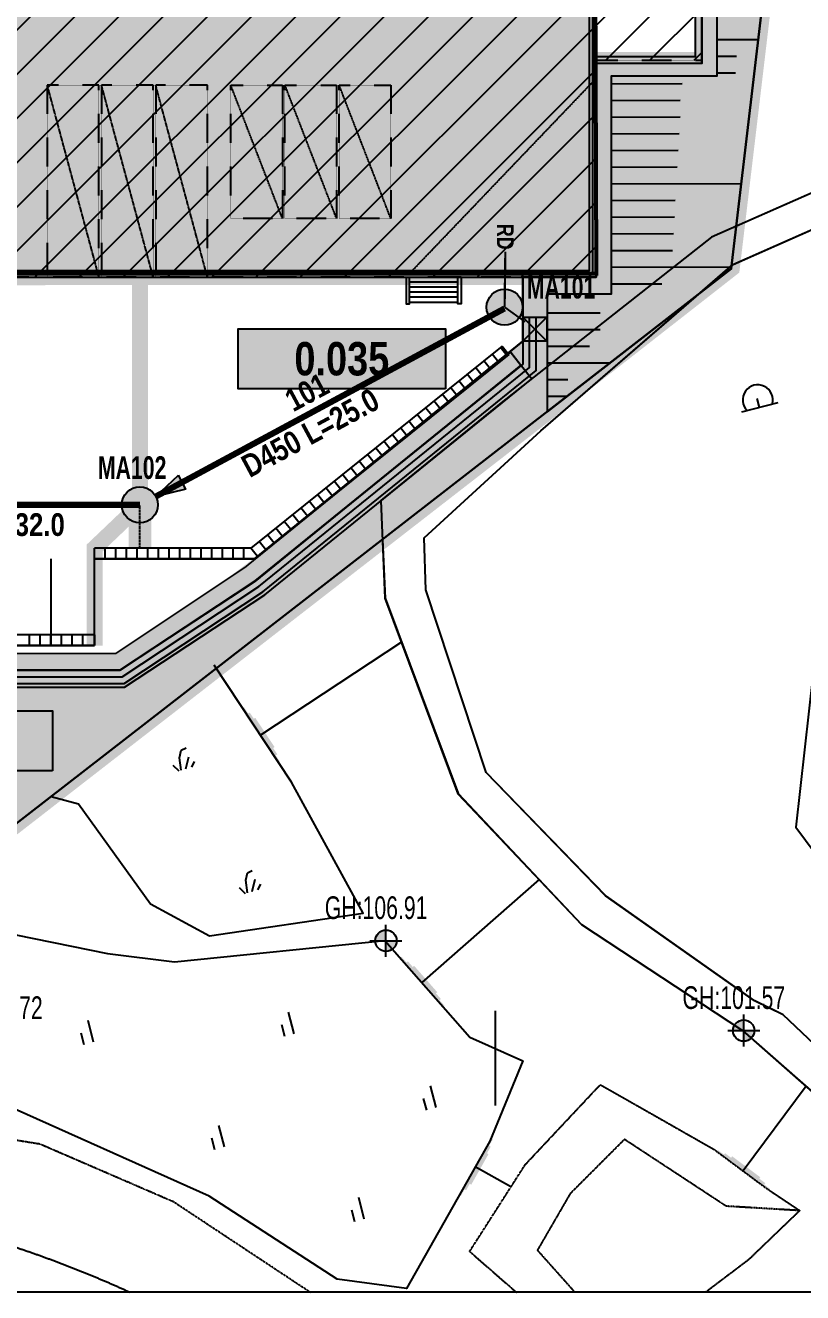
# Model space of a CAD drawing. Header units: inches. Extents: x 7998 to 323252, y 7981 to 229604.
# Drawn here: x 171042 to 217651, y 7981 to 83971 of the extents above; entities that cross this region are included whole.
import ezdxf
from ezdxf.enums import TextEntityAlignment as Align
from ezdxf.lldxf.tags import DXFTag
from ezdxf.xclip import XClip

# ---------------------------------------------------------------- set-up
doc = ezdxf.new("R2010")
doc.units = ezdxf.units.IN
doc.header["$MEASUREMENT"] = 0
doc.header["$XCLIPFRAME"] = 0
for name, pattern in [('ACAD_ISO07W100', [3, 0, -3]), ('CENTER', [2, 1.25, -0.25, 0.25, -0.25]), ('DASHED', [0.75, 0.5, -0.25]), ('HIDDENX2', [0.75, 0.5, -0.25]), ('PHANTOM', [25, 20, -1, 1, -1, 1, -1]), ('XREF_BASE$0$HID', [2, 1.1, -0.9]), ('XREF_BASE$0$HIDDEN', [0.375, 0.25, -0.125]), ('XREF_BASE$0$PHANTOM2', [31.75, 15.875, -3.175, 3.175, -3.175, 3.175, -3.175])]:
    doc.linetypes.add(name, pattern=pattern)
for name, color, linetype in [('-00 기호-관보호공D200-우수', 7, 'Continuous'), ('-00 기호-우수-U형플륨관D200', 4, 'Continuous'), ('-00 기호-우수-설비관(RD)', 3, 'HIDDENX2'), ('CD_BASIN AREA', 30, 'Continuous'), ('CD_BASIN AREA_TEXT', 240, 'Continuous'), ('CD_BOX', 130, 'Continuous'), ('CD_MH_D900', 100, 'Continuous'), ('CD_MH_TEXT', 100, 'Continuous'), ('CD_PIPE_TEXT', 93, 'Continuous'), ('CD_PIPE_흄관', 100, 'Continuous'), ('CD_S GULLY 500', 90, 'Continuous'), ('CD_SUBDRAIN PIPE D200', 55, 'CENTER'), ('CD_SUBDRAIN PIPE D250', 50, 'DASHED'), ('CD_TRENCH AxA(스틸)', 90, 'Continuous'), ('CE_GH', 240, 'Continuous'), ('CE_PROPERTY LINE', 2, 'PHANTOM'), ('CE_UNDER_LINE', 7, 'Continuous'), ('CN_PIPE (생활하수)', 230, 'Continuous'), ('XREF_BASE$0$0-녹지', 71, 'Continuous'), ('XREF_BASE$0$1-HY', 8, 'Continuous'), ('XREF_BASE$0$1-SIM', 8, 'Continuous'), ('XREF_BASE$0$1-묘지', 4, 'Continuous'), ('XREF_BASE$0$1-비포장', 1, 'Continuous'), ('XREF_BASE$0$2F', 5, 'XREF_BASE$0$HID'), ('XREF_BASE$0$CE-SLOP-FILL', 1, 'Continuous'), ('XREF_BASE$0$COL', 2, 'Continuous'), ('XREF_BASE$0$NR', 7, 'Continuous'), ('XREF_BASE$0$rndur', 1, 'Continuous'), ('XREF_BASE$0$TEXT', 6, 'Continuous'), ('XREF_BASE$0$WID', 4, 'Continuous'), ('XREF_BASE$0$절토옹벽', 2, 'Continuous'), ('XREF_BASE$0$지상1층', 253, 'Continuous'), ('XREF_BASE$0$지상1층 평면도$0$A-PK', 6, 'Continuous'), ('XREF_BASE$0$지하2층외벽선', 6, 'Continuous')]:
    doc.layers.add(name, color=color, linetype=linetype)
doc.layers.add('CE_GH_TEXT', color=2, linetype='Continuous', lineweight=20)
doc.layers.add('XREF_BASE$0$XR-평면도$0$A-SSXM-STAIR', color=7, linetype='Continuous', lineweight=25)
doc.styles.get("Standard").update_dxf_attribs({"font": 'txt', "bigfont": 'whgtxt.shx'})
doc.styles.add('나눔고딕B', font='나눔고딕BOLD.TTF')
doc.styles.add('나눔고딕N', font='나눔고딕.TTF')
doc.styles.add('휴먼엑스포', font='HMFMMUEX.TTC')
tags = doc.linetypes.add('HIDDEN2', pattern=[4.7625, 3.175, -1.5875]).pattern_tags.tags
tags[6:7] = [DXFTag(74, 4), DXFTag(75, 0), DXFTag(340, '0'), DXFTag(46, 1.0), DXFTag(50, 0.0), DXFTag(44, 0.0), DXFTag(45, 0.0)]
tags[4:5] = [DXFTag(74, 4), DXFTag(75, 0), DXFTag(340, '0'), DXFTag(46, 1.0), DXFTag(50, 0.0), DXFTag(44, 0.0), DXFTag(45, 0.0)]
doc.linetypes.add('U', pattern='A,0.5,-0.0645,["U",휴먼엑스포,S=0.4,R=0,X=0,Y=-0.2],-0.4355,0.25', length=1.25)
doc.dimstyles.new('ISO-25', dxfattribs={"dimtxt": 2.5, "dimasz": 2.5, "dimexe": 1.25, "dimexo": 0.625, "dimtad": 1, "dimtxsty": 'Standard', "dimcen": 2.5, "dimadec": 0, "dimazin": 0, "dimtfac": 1, "dimtmove": 0, "dimatfit": 3, "dimfxl": 1, "dimarcsym": 0})

# ---------------------------------------------------------------- blocks, each defined once
blk = doc.blocks.new('XREF_BASE$0$A$C1BFD5BFA')
at = {"color": 8}
for points in [[(106530, 22900), (100200, 22900)], [(106530, 12809), (106530, 22900)], [(100200, 22500), (106130, 22500), (106130, 13209), (100200, 13209)], [(106530, 12809), (100200, 12809)]]:
    blk.add_lwpolyline(points, dxfattribs=at)
at = {"layer": 'XREF_BASE$0$COL', "color": 8}
for points in [[(0, 58200), (0, 0), (100200, 0), (100200, 12809)], [(100200, 22900), (100200, 58200), (0, 58200)], [(95500, 57800), (4700, 57800)], [(400, 48400), (400, 400), (99800, 400), (99800, 13209), (99800, 13209)], [(99800, 13209), (99800, 13209), (99800, 48400)], [(100200, 22900), (100200, 12809)]]:
    blk.add_lwpolyline(points, dxfattribs=at)
for points in [[(4700, 48400), (0, 48400), (0, 58200), (4700, 58200)], [(4300, 48800), (400, 48800), (400, 57800), (4300, 57800)], [(95500, 48400), (100200, 48400), (100200, 58200), (95500, 58200)], [(95900, 48800), (99800, 48800), (99800, 57800), (95900, 57800)]]:
    blk.add_lwpolyline(points, close=True, dxfattribs=at)
blk = doc.blocks.new('XREF_BASE$0$XREF_BASE$0$A$C5E376D50')
at = {"color": 8}
blk.add_lwpolyline([(326035, 161222, 0.102992), (299192, 168139), (300158, 168093, -0.148011), (272310, 177969), (248009, 195863), (239404, 202199), (237464, 203627), (223953, 213576, -0.241383), (211743, 238073), (212176, 276367), (195483, 272011, -0.369038), (200555, 266091, -0.003164), (200552, 265424), (199994, 216062, -0.041869), (198408, 199419), (197156, 192487, 0.046265), (195820, 177033), (196105, 131477, -0.048728)], format="xyb", dxfattribs=at)
at = {"layer": 'Defpoints', "color": 8, "linetype": 'Continuous', "flags": 128}
blk.add_lwpolyline([(217317, 249324), (217355, 237061), (220996, 225079), (225616, 218733), (242228, 208431), (244802, 205728), (250479, 199767), (263058, 191978), (272536, 187743), (281116, 182682), (285217, 173581), (288339, 173185), (291769, 172782), (288690, 184280), (289783, 188809), (298181, 193066), (301655, 202597), (303928, 198901), (303691, 192063), (311456, 189743), (311748, 186006), (311975, 185911), (360346, 223424), (363071, 246497)], dxfattribs=at)
blk = doc.blocks.new('XREF_BASE$0$A$C33E82F04')
at = {"layer": 'XREF_BASE$0$1-묘지', "color": 8, "linetype": 'Continuous'}
for p, q in [((1.5, 0), (0, 0)), ((0.75, 0), (0.75, 0.38))]:
    blk.add_line(p, q, dxfattribs=at)
blk.add_arc((0.756, 0.318), 0.6, 328.0265, 211.9735, dxfattribs=at)
blk = doc.blocks.new('XREF_BASE$0$A$C39EA40FB')
at = {"layer": 'XREF_BASE$0$1-SIM', "color": 8}
for p, q in [((0.332, 0.503), (0.48, 0.777)), ((0.48, 0.777), (0.686, 0.812)), ((0, 0.286), (0.172, 0)), ((0.274, 0), (0.332, 0.503)), ((0.469, 0), (0.709, 0.446)), ((0.709, 0.011), (0.88, 0.206))]:
    blk.add_line(p, q, dxfattribs=at)
blk = doc.blocks.new('XREF_BASE$0$A$C0C523BD5')
at = {"layer": 'XREF_BASE$0$1-SIM', "color": 8}
for p, q in [((0.394, 0.892), (0.394, 0)), ((0, 0.48), (0, 0))]:
    blk.add_line(p, q, dxfattribs=at)
blk = doc.blocks.new('XREF_BASE$0$A$C6A6F38D5')
h = blk.add_hatch(color=253)
h.dxf.hatch_style = 1
h.paths.add_polyline_path([(121776, 31926), (137751, 44866), (137137, 45656), (121247, 32781), (113441, 27577), (98668, 27569), (98666, 31757), (97666, 31757), (97669, 26568), (113669, 26577)])
at = {"layer": 'Defpoints', "ltscale": 150, "flags": 128}
blk.add_lwpolyline([(7342, 76542), (7381, 64279), (11021, 52297), (15641, 45951), (32254, 35648), (34827, 32946), (40505, 26984), (53084, 19196), (62561, 14961), (71141, 9900), (75242, 799), (78364, 403), (81794, 0), (78715, 11497), (79808, 16027), (88206, 20283), (91680, 29814), (93953, 26118), (93716, 19281), (101481, 16961), (101773, 13223), (102001, 13129), (150371, 50641), (153097, 73715)], dxfattribs=at)
at = {"layer": 'XREF_BASE$0$CE-SLOP-FILL', "color": 251, "linetype": 'ByBlock'}
for p, q in [((149516, 64406), (151951, 64406)), ((149516, 63406), (150674, 63406)), ((149516, 62406), (150615, 62406)), ((143186, 61747), (147408, 61757)), ((143184, 60747), (147290, 60756)), ((143186, 59747), (147292, 59756)), ((143186, 58747), (147234, 58756)), ((143186, 57747), (147177, 57756)), ((143186, 56747), (147119, 56756)), ((143186, 55747), (150932, 55765)), ((143186, 54747), (147003, 54756)), ((143186, 53747), (146945, 53755)), ((143186, 52747), (146887, 52755)), ((143186, 51747), (146830, 51755)), ((143186, 50747), (150342, 50763)), ((143186, 49747), (146191, 49754)), ((139333, 48002), (142502, 48002)), ((139333, 47002), (142502, 47002)), ((139333, 46002), (141857, 46002)), ((139333, 45002), (143091, 45002)), ((139333, 44002), (140568, 44002)), ((139333, 43002), (140513, 43002))]:
    blk.add_line(p, q, dxfattribs=at)
at = {"layer": 'XREF_BASE$0$CE-SLOP-FILL', "color": 251, "linetype": 'ByBlock', "flags": 128}
for points in [[(139333, 42081), (139333, 49150), (143186, 49150), (143186, 62215), (149516, 62215), (149516, 74025), (143011, 74025), (143011, 102558), (143011, 108156), (143011, 137556), (123571, 137556), (113692, 145615)], [(139333, 42081), (150371, 50641), (153097, 73715), (149225, 86006), (145969, 125432)]]:
    blk.add_lwpolyline(points, dxfattribs=at)
at = {"layer": 'XREF_BASE$0$CE-SLOP-FILL', "color": 251}
for points in [[(137776, 44835), (138394, 44050)], [(96684, 31748), (96684, 25559), (113984, 25559), (122385, 31096), (138405, 44057)]]:
    blk.add_lwpolyline(points, dxfattribs=at)
at = {"layer": 'XREF_BASE$0$절토옹벽', "color": 8, "linetype": 'ByBlock', "ltscale": 5, "flags": 128}
blk.add_lwpolyline([(137751, 44866, 100, 100, 0), (121776, 31926, 100, 100, 0), (113669, 26577, 100, 100, 0), (97669, 26568, 100, 100, 0), (97666, 31757, 100, 100, 0), (98666, 31757, 0, 0, 0), (98666, 31757, 100, 100, 0), (98668, 27569, 100, 100, 0), (113441, 27577, 100, 100, 0), (121247, 32781, 100, 100, 0), (137137, 45656, 100, 100, 0)], format="xyseb", close=True, dxfattribs=at)
blk = doc.blocks.new('XREF_BASE$0$A$C55BF2D68')
at = {"layer": 'Defpoints', "color": 8, "elevation": 103000, "flags": 128}
blk.add_lwpolyline([(1886, 76542), (1925, 64279), (5565, 52297), (10185, 45951), (26798, 35648), (29371, 32946), (35049, 26984), (47628, 19196), (57105, 14961), (65685, 9900), (69786, 799), (72908, 403), (76338, 0), (73259, 11497), (74352, 16027), (82750, 20283), (86224, 29814), (88497, 26118), (88260, 19281), (96025, 16961), (96317, 13223), (96545, 13128), (144915, 50641), (147641, 73715)], dxfattribs=at)
at = {"layer": 'XREF_BASE$0$지상1층 평면도$0$A-PK', "color": 8, "linetype": 'XREF_BASE$0$HID'}
for p, q in [((107007, 61659), (103907, 61659)), ((103907, 61659), (103907, 50159)), ((107007, 50159), (103907, 61659)), ((107007, 50159), (107007, 61659)), ((110257, 61659), (107157, 61659)), ((107157, 61659), (107157, 50159)), ((110257, 50159), (107157, 61659)), ((110257, 50159), (110257, 61659)), ((113507, 61659), (110407, 61659)), ((110407, 61659), (110407, 50159)), ((113507, 50159), (110407, 61659)), ((113507, 50159), (113507, 61659)), ((114907, 53659), (114907, 61659)), ((114907, 61659), (118007, 61659)), ((118007, 53659), (114907, 61659)), ((118007, 61659), (118007, 53659)), ((118157, 53659), (118157, 61659)), ((118157, 61659), (121257, 61659)), ((121257, 53659), (118157, 61659)), ((121257, 61659), (121257, 53659)), ((121407, 53659), (121407, 61659)), ((121407, 61659), (124507, 61659)), ((124507, 53659), (121407, 61659)), ((124507, 61659), (124507, 53659)), ((118007, 53659), (114907, 53659)), ((121257, 53659), (118157, 53659)), ((124507, 53659), (121407, 53659)), ((103907, 50159), (107007, 50159)), ((107157, 50159), (110257, 50159)), ((110407, 50159), (113507, 50159))]:
    blk.add_line(p, q, dxfattribs=at)
blk = doc.blocks.new('XREF_BASE', base_point=(0, 0))
at = {"layer": 'XREF_BASE$0$0-녹지'}
h = blk.add_hatch(color=254, dxfattribs=at)
h.dxf.hatch_style = 1
edge = h.paths.add_edge_path()
edge.add_arc((133461, 52569), 17500, 296.88928, 329.81131)
edge.add_arc((160256, 36981), 13500, 90.08699, 149.81131, ccw=False)
edge.add_line((160236, 50481), (160682, 50481))
edge.add_line((160682, 50481), (160682, 45292))
edge.add_line((160682, 45292), (176682, 45301))
edge.add_line((176682, 45301), (184808, 50635))
edge.add_line((184808, 50635), (200764, 63591))
edge.add_line((200764, 63591), (200122, 64430))
edge.add_line((200122, 64430), (200872, 65038))
edge.add_line((200872, 65038), (200872, 68885))
edge.add_line((200872, 68885), (205269, 68885))
edge.add_line((205269, 68885), (205269, 81694))
edge.add_line((205269, 81694), (211599, 81694))
edge.add_line((211599, 81694), (211599, 91785))
edge.add_line((211599, 91785), (205269, 91785))
edge.add_line((205269, 91785), (205272, 127088))
edge.add_line((205272, 127088), (205069, 127088))
edge.add_line((205069, 127088), (205033, 155289))
edge.add_line((205033, 155289), (186237, 155289))
edge.add_line((186237, 155289), (179429, 160842))
edge.add_line((179429, 160842), (178797, 160068))
edge.add_line((178797, 160068), (185881, 154289))
edge.add_line((185881, 154289), (103072, 154288))
edge.add_line((103072, 154288), (103072, 154488))
edge.add_line((103072, 154488), (103072, 155188))
edge.add_arc((104572, 155188), 1500, 90, 180, ccw=False)
edge.add_line((104572, 156688), (118672, 156688))
edge.add_line((118672, 156688), (118672, 162688))
edge.add_line((118672, 162688), (118272, 162688))
edge.add_arc((118272, 164188), 1500, 180, 270, ccw=False)
edge.add_line((116772, 164188), (116772, 167888))
edge.add_line((116772, 167888), (87972, 167888))
edge.add_line((87972, 167888), (87972, 164188))
edge.add_arc((86472, 164188), 1500, 270, 360, ccw=False)
edge.add_line((86472, 162688), (83852, 162688))
edge.add_line((83852, 162688), (82894, 166371))
edge.add_line((82894, 166371), (66824, 162170))
edge.add_line((66824, 162170), (71408, 144597))
edge.add_arc((70442, 144340), 1000, 276.62975, 14.84967, ccw=False)
edge.add_arc((70010, 147750), 4437, 254.00037, 277.08858, ccw=False)
edge.add_line((68787, 143485), (70065, 143819))
edge.add_line((70065, 143819), (64960, 163338))
edge.add_line((64960, 163338), (71226, 164827))
edge.add_line((71226, 164827), (78886, 166667))
edge.add_line((78886, 166667), (85859, 168323))
edge.add_line((85859, 168323), (95266, 175399))
edge.add_line((95266, 175399), (115343, 171153))
edge.add_line((115343, 171153), (125281, 162604))
edge.add_line((125281, 162604), (125933, 163362))
edge.add_line((125933, 163362), (126135, 163596))
edge.add_line((126135, 163596), (126784, 163033))
edge.add_line((126784, 163033), (128945, 158845))
edge.add_line((128945, 158845), (140180, 162645))
edge.add_line((140180, 162645), (160640, 164873))
edge.add_line((160640, 164873), (176136, 164659))
edge.add_line((176136, 164659), (184686, 160131))
edge.add_line((184686, 160131), (192645, 159376))
edge.add_line((192645, 159376), (198937, 157814))
edge.add_line((198937, 157814), (200648, 156658))
edge.add_line((200648, 156658), (207583, 161059))
edge.add_line((207583, 161059), (212234, 104735))
edge.add_line((212234, 104735), (216106, 92444))
edge.add_line((216106, 92444), (213381, 69370))
edge.add_line((213381, 69370), (164803, 31697))
edge.add_line((164803, 31697), (164491, 35690))
edge.add_line((164491, 35690), (156725, 38010))
edge.add_line((156725, 38010), (156962, 44847))
edge.add_line((156962, 44847), (154690, 48543))
edge.add_line((154690, 48543), (151216, 39012))
edge.add_line((151216, 39012), (142817, 34754))
edge.add_line((142817, 34754), (141724, 30226))
edge.add_line((141724, 30226), (144803, 18729))
edge.add_line((144803, 18729), (138251, 19528))
edge.add_line((138251, 19528), (134150, 28629))
edge.add_line((134150, 28629), (125571, 33690))
edge.add_line((125571, 33690), (116093, 37925))
edge.add_line((116093, 37925), (103514, 45713))
edge.add_line((103514, 45713), (97837, 51675))
edge.add_line((97837, 51675), (95263, 54378))
edge.add_line((95263, 54378), (78650, 64680))
edge.add_line((78650, 64680), (74030, 71026))
edge.add_line((74030, 71026), (70390, 83008))
edge.add_line((70390, 83008), (70352, 95271))
edge.add_line((70352, 95271), (74248, 107384))
edge.add_line((74248, 107384), (76107, 115445))
edge.add_line((76107, 115445), (75634, 123435))
edge.add_line((75634, 123435), (72479, 128599))
edge.add_line((72479, 128599), (72371, 129016))
edge.add_arc((69656, 120961), 8500, 360, 71.37307, ccw=False)
edge.add_line((78156, 120961), (78156, 82685))
edge.add_arc((107656, 82685), 29500, 180, 238.20401)
edge.add_line((92113, 57612), (124240, 37695))
edge.add_arc((133461, 52569), 17500, 238.20401, 296.88928)
at = {"layer": 'XREF_BASE$0$2F', "linetype": 'ByBlock'}
h = blk.add_hatch(dxfattribs=at)
h.set_pattern_fill('ANSI31', color=8, scale=15000)
h.set_pattern_definition([(45, (-2584541.3, 1388298.8), (-1325.8252, 1325.8252), [])])
h.paths.add_polyline_path([(105077, 127089), (105077, 68889), (205277, 68889), (205277, 81889), (211599, 81889), (211599, 91789), (205277, 91789), (205277, 127089)])
at = {"layer": 'XREF_BASE$0$지상1층'}
h = blk.add_hatch(color=253, dxfattribs=at)
h.dxf.hatch_style = 1
h.paths.add_polyline_path([(89669, 80385), (89669, 106985), (97072, 106985), (97072, 106985), (97072, 114785), (94869, 114785), (94869, 123885), (105269, 123885), (105269, 127085), (109769, 127085), (205269, 127085), (205269, 69085), (105269, 69085), (105269, 75985), (102769, 75985), (102769, 80385)])
at = {"color": 8}
blk.add_lwpolyline([(105072, 124588), (94172, 124588), (94172, 118188), (94872, 118188), (94872, 114788), (97072, 114788), (97072, 106988), (89672, 106988), (89672, 80388), (102772, 80388), (102772, 75988), (105272, 75988), (105272, 69088), (205072, 69088), (205072, 102988), (205272, 102988), (205272, 127088), (105072, 127088)], close=True, dxfattribs=at)
at = {"layer": 'Defpoints', "linetype": 'ByBlock'}
blk.add_lwpolyline([(8002, 229606), (292002, 229606), (292002, 8006), (8002, 8006)], close=True, dxfattribs=at)
at = {"layer": 'Defpoints', "linetype": 'Continuous', "flags": 128}
blk.add_lwpolyline([(70356, 95272), (70394, 83010), (74035, 71028), (78655, 64682), (95267, 54379), (97841, 51677), (103518, 45715), (116097, 37927), (125575, 33692), (134155, 28631), (138255, 19530), (141377, 19134), (144807, 18731), (141729, 30228), (142821, 34758), (151220, 39014), (154694, 48545), (156967, 44849), (156729, 38012), (164495, 35691), (164787, 31954), (165014, 31859), (213385, 69372), (216110, 92446)], dxfattribs=at)
at = {"layer": 'XREF_BASE$0$0-녹지', "color": 8}
blk.add_lwpolyline([(70352, 95271), (70390, 83008), (74030, 71026), (78650, 64680), (95263, 54378), (97837, 51675), (103514, 45713), (116093, 37925), (125571, 33690), (134150, 28629), (138251, 19528), (144803, 18729), (141724, 30226), (142817, 34754), (151216, 39012), (154690, 48543), (156962, 44847), (156725, 38010), (164491, 35690), (164783, 31952), (165010, 31858), (213381, 69370), (216106, 92444)], dxfattribs=at)
blk.add_lwpolyline([(211599, 91785), (211599, 81694), (205269, 81694), (205269, 68885), (200872, 68885), (200872, 65038), (200122, 64430), (200764, 63591), (184808, 50635), (176682, 45301), (160682, 45292), (160682, 50481), (160256, 50481, 0.267067), (148587, 43769, -0.144646), (141375, 36961), (141375, 36961, -0.26181), (124240, 37695), (124240, 37695), (92113, 57612), (92113, 57612, -0.259567), (78156, 82685), (78156, 82685), (78156, 120961)], format="xyb", dxfattribs=at)
at = {"layer": 'XREF_BASE$0$1-HY', "color": 8}
for points in [[(246732, 48290), (246732, 48290), (236060, 54208), (225082, 54683), (218289, 45174), (217248, 35891), (221360, 30352), (232184, 40176), (239628, 41369), (244213, 40269), (246534, 42778)], [(182063, 13770), (169196, 19535), (169597, 23093), (169365, 29661), (175970, 28325), (179991, 27828), (192598, 29110), (197687, 23311), (200874, 21887), (198891, 17066), (193906, 8237), (189734, 8803)]]:
    blk.add_lwpolyline(points, close=True, dxfattribs=at)
blk.add_lwpolyline([(172594, 37742), (174237, 37307), (178558, 31310), (182087, 29382), (191295, 30742), (186997, 38601), (182365, 45618)], dxfattribs=at)
at = {"layer": 'XREF_BASE$0$1-묘지', "color": 8, "linetype": 'XREF_BASE$0$HIDDEN', "ltscale": 3}
for points in [[(200486, 8001), (197682, 10448), (201018, 15661), (205520, 20455), (212319, 16592), (215430, 14279), (217477, 12907), (214406, 9957), (211821, 8001)], [(217477, 12907), (213065, 13171), (206970, 17177), (203700, 13902), (201748, 10532), (204002, 8001)]]:
    blk.add_lwpolyline(points, dxfattribs=at)
at = {"layer": 'XREF_BASE$0$1-비포장', "color": 8, "linetype": 'Continuous'}
for points in [[(222943, 76011), (212188, 71277), (199573, 61336), (192369, 55485), (192609, 49627), (196983, 37906), (204386, 30068), (214042, 23704), (220089, 18395)], [(222146, 19292), (216485, 24652), (214775, 25478), (205837, 31788), (198670, 39172), (195051, 50129), (194949, 53247), (201955, 59664), (213473, 69642), (222736, 73726)], [(192469, 53154), (192613, 49630), (196987, 37909), (204390, 30071), (214046, 23707), (220093, 18399)], [(222150, 19295), (216490, 24655), (214780, 25481), (205841, 31791), (198674, 39176), (195055, 50132), (194953, 53250), (201959, 59667), (213477, 69646), (222740, 73729)], [(222947, 76014), (213683, 71936)]]:
    blk.add_lwpolyline(points, dxfattribs=at)
at = {"layer": 'XREF_BASE$0$2F', "color": 8}
blk.add_lwpolyline([(105077, 127089), (105077, 68889), (205277, 68889), (205277, 81889), (211599, 81889), (211599, 91789), (205277, 91789), (205277, 127089)], close=True, dxfattribs=at)
at = {"layer": 'XREF_BASE$0$NR', "color": 8, "linetype": 'Continuous'}
for p, q in [((193600, 46985), (185146, 41405)), ((201849, 32761), (194813, 26586)), ((217858, 20361), (214081, 15282)), ((200164, 14326), (198026, 15534))]:
    blk.add_line(p, q, dxfattribs=at)
for points in [[(186220, 39777), (184072, 43032), (186308, 39835), (184160, 43090)], [(186060, 40211), (184408, 42714), (186148, 40269), (184495, 42772)], [(185900, 40644), (184743, 42397), (185988, 40702), (184831, 42455)], [(196099, 25120), (193527, 28051), (196178, 25189), (193606, 28121)], [(195881, 25528), (193902, 27783), (195960, 25597), (193981, 27852)], [(195663, 25935), (194278, 27514), (195742, 26004), (194357, 27583)], [(197067, 13836), (198984, 17232), (197158, 13784), (199076, 17180)], [(197380, 14176), (198855, 16788), (197471, 14124), (198946, 16737)], [(197692, 14516), (198725, 16345), (197784, 14465), (198816, 16293)], [(215646, 14119), (212516, 16446), (215708, 14203), (212579, 16530)], [(215347, 14471), (212940, 16262), (215410, 14556), (213003, 16346)], [(215049, 14824), (213364, 16077), (215111, 14908), (213426, 16162)]]:
    blk.add_solid(points, dxfattribs=at)
at = {"layer": 'XREF_BASE$0$rndur', "color": 8, "linetype": 'XREF_BASE$0$PHANTOM2', "ltscale": 2, "flags": 128}
blk.add_lwpolyline([(188133, 8001), (179935, 13425), (171906, 16896), (164204, 18098), (152737, 17703), (144800, 18726), (141370, 19129), (138248, 19524), (134147, 28626), (125568, 33687), (116090, 37922), (103512, 45711), (97835, 51673), (95261, 54376), (78649, 64679), (74029, 71025), (70389, 83007), (70351, 95270), (74248, 107383), (76107, 115445), (75635, 123434), (72480, 128598), (70746, 135242), (63012, 164889), (63395, 166300), (45835, 166233), (29389, 166250), (28156, 166677), (45432, 100461), (37375, 98759), (37937, 8001)], dxfattribs=at)
blk.add_lwpolyline([(188133, 8001), (179935, 13425), (171906, 16896), (164204, 18098), (152737, 17703), (144800, 18726), (141370, 19129), (138248, 19524), (134147, 28626), (125568, 33687), (116090, 37922), (103512, 45711), (97835, 51673), (95261, 54376), (78649, 64679), (74029, 71025), (70389, 83007), (70351, 95270), (74248, 107383), (76107, 115445), (75635, 123434), (72480, 128598), (70746, 135242), (63012, 164889), (63395, 166300), (45835, 166233), (29389, 166250), (28156, 166677), (45432, 100461), (37375, 98759), (37937, 8001)], dxfattribs=at)
at = {"layer": 'XREF_BASE$0$TEXT', "color": 8}
blk.add_line((199224, 24895), (199224, 19213), dxfattribs=at)
at = {"layer": 'XREF_BASE$0$WID', "color": 8}
for p, q in [((200872, 65038), (200872, 68888)), ((184786, 51988), (200872, 65038)), ((172593, 46788), (172593, 51988)), ((175193, 46788), (175193, 51988)), ((175193, 51988), (184786, 51988)), ((162193, 46788), (175193, 46788))]:
    blk.add_line(p, q, dxfattribs=at)
at = {"layer": 'XREF_BASE$0$XR-평면도$0$A-SSXM-STAIR', "color": 8}
for p, q in [((194072, 68588), (196972, 68588)), ((194072, 68288), (196972, 68288)), ((194072, 67988), (196972, 67988)), ((194072, 67688), (196972, 67688)), ((194072, 67388), (196972, 67388))]:
    blk.add_line(p, q, dxfattribs=at)
for points in [[(193872, 68888), (193872, 67288), (194072, 67288), (194072, 67288), (194072, 68888)], [(197172, 68888), (197172, 67288), (197172, 67288), (196972, 67288), (196972, 68888), (197172, 68888)]]:
    blk.add_lwpolyline(points, dxfattribs=at)
at = {"layer": 'XREF_BASE$0$지상1층', "color": 8}
blk.add_lwpolyline([(89669, 80385), (89669, 106985), (97069, 106985), (97069, 109885), (102769, 109885), (102769, 114785), (94869, 114785), (94869, 123885), (105269, 123885), (105269, 127085), (109769, 127085), (205269, 127085), (205269, 69085), (105269, 69085), (105269, 75985), (102769, 75985), (102769, 80385)], close=True, dxfattribs=at)
at = {"layer": 'XREF_BASE$0$지하2층외벽선', "color": 8, "linetype": 'XREF_BASE$0$HID'}
blk.add_lwpolyline([(194072, 69088), (105272, 69088), (105272, 78588), (89672, 78588), (89672, 154688), (144869, 154688), (144869, 142188), (185672, 142188), (185672, 127088), (205072, 127088), (205072, 80588), (194072, 69088)], dxfattribs=at)
ref = blk.add_blockref('XREF_BASE$0$XREF_BASE$0$A$C5E376D50', (-146978, -154052))
XClip(ref).set_block_clipping_path([(154965.4345864058, 162053.3751671459), (438965.4345861674, 383653.3751671459)])
at = {"color": 8}
blk.add_blockref('XREF_BASE$0$A$C1BFD5BFA', (105069, 68885), dxfattribs=at)
at = {"layer": 'XREF_BASE$0$1-SIM', "color": 8, "xscale": 1500, "yscale": 1500, "zscale": 1500, "rotation": 14.62512501046145}
for name, p in [('XREF_BASE$0$A$C39EA40FB', (179994, 39209)), ('XREF_BASE$0$A$C39EA40FB', (183966, 31857)), ('XREF_BASE$0$A$C0C523BD5', (174548, 22875)), ('XREF_BASE$0$A$C0C523BD5', (186578, 23365)), ('XREF_BASE$0$A$C0C523BD5', (195089, 18936)), ('XREF_BASE$0$A$C0C523BD5', (182396, 16574)), ('XREF_BASE$0$A$C0C523BD5', (190777, 12261))]:
    blk.add_blockref(name, p, dxfattribs=at)
at = {"layer": 'XREF_BASE$0$1-묘지', "color": 8, "xscale": 1500, "yscale": 1500, "zscale": 1500, "rotation": 14.62512501046145}
blk.add_blockref('XREF_BASE$0$A$C33E82F04', (213985, 60774), dxfattribs=at)
at = {"layer": 'XREF_BASE$0$절토옹벽'}
blk.add_blockref('XREF_BASE$0$A$C6A6F38D5', (63014, 18731), dxfattribs=at)
at = {"layer": 'XREF_BASE$0$지상1층 평면도$0$A-PK'}
blk.add_blockref('XREF_BASE$0$A$C55BF2D68', (68452, 18734, -103000), dxfattribs=at)
blk = doc.blocks.new('A$C22D04AE8')
at = {"layer": 'CE_GH'}
h = blk.add_hatch(color=256, dxfattribs=at)
h.paths.add_polyline_path([(0, 0), (0, 800, 0.414214), (-800, 0)])
h.paths.add_polyline_path([(800, 0), (0, 0), (0, -800, 0.414214)])
for points in [[(0, -1200), (0, 1200)], [(-1200, 0), (1200, 0)]]:
    blk.add_lwpolyline(points, dxfattribs=at)
blk.add_circle((0, 0), 800, dxfattribs=at)
blk = doc.blocks.new('22')
at = {"layer": 'CD_TRENCH AxA(스틸)'}
blk.add_lwpolyline([(0, 320), (0, -320)], dxfattribs=at)
blk = doc.blocks.new('CD_S GULLY 500')
at = {"layer": 'CD_S GULLY 500', "linetype": 'ByBlock'}
h = blk.add_hatch(color=255, dxfattribs=at)
h.paths.add_polyline_path([(-900, 900), (0, 0), (900, 900)])
h.paths.add_polyline_path([(0, 0), (-900, -900), (900, -900)])
h = blk.add_hatch(color=90, dxfattribs=at)
h.paths.add_polyline_path([(0, 0), (-900, 900), (-900, -900)])
h.paths.add_polyline_path([(0, 0), (900, -900), (900, 900)])
at = {"layer": 'CD_S GULLY 500', "color": 90}
blk.add_lwpolyline([(-900, -900), (-900, 900), (900, 900), (900, -900)], close=True, dxfattribs=at)
for points in [[(-900, 900), (900, -900)], [(900, 900), (-900, -900)]]:
    blk.add_lwpolyline(points, dxfattribs=at)
blk = doc.blocks.new('_Open30 D')
at = {"linetype": 'ByBlock'}
blk.add_hatch(color=256, dxfattribs=at).paths.add_polyline_path([(-1, 0.268), (-1, -0.268), (0, 0)])
at = {"color": 0, "linetype": 'ByBlock', "lineweight": -2}
for p, q in [((-1, 0.268), (0, 0)), ((0, 0), (-1, -0.268))]:
    blk.add_line(p, q, dxfattribs=at)
at = {"linetype": 'ByBlock'}
blk.add_lwpolyline([(-1, 0.268), (-1, -0.268)], dxfattribs=at)
blk = doc.blocks.new('CD_MH_D900')
at = {"layer": 'CD_MH_D900', "linetype": 'ByBlock'}
h = blk.add_hatch(color=255, dxfattribs=at)
edge = h.paths.add_edge_path()
edge.add_arc((0, 0), 1350, 0, 360)
at = {"layer": 'CD_MH_D900'}
blk.add_circle((0, 0), 1350, dxfattribs=at)
blk = doc.blocks.new('FDGSG')
at = {"layer": 'CD_BOX', "linetype": 'ByBlock'}
h = blk.add_hatch(color=254, dxfattribs=at)
h.dxf.hatch_style = 1
h.paths.add_polyline_path([(7773, 0), (-7773, 0), (-7773, 4500), (7773, 4500)])
blk.add_lwpolyline([(7773, 0), (-7773, 0), (-7773, 4500), (7773, 4500)], close=True, dxfattribs=at)

msp = doc.modelspace()

# ---------------------------------------------------------------- linework, layer by layer
at = {"layer": '-00 기호-관보호공D200-우수', "linetype": 'ACAD_ISO07W100', "ltscale": 250, "const_width": 1360}
msp.add_lwpolyline([(177909, 52622), (177909, 55217)], dxfattribs=at)
at = {"layer": '-00 기호-우수-U형플륨관D200'}
msp.add_lwpolyline([(200870, 66472), (200870, 63650), (184800, 50644), (176729, 45311), (160727, 45302), (160690, 50474), (159890, 50468), (159932, 44502), (176969, 44511), (185274, 49997), (201670, 63268), (201670, 66472)], dxfattribs=at)
at = {"layer": '-00 기호-우수-U형플륨관D200', "linetype": 'U', "ltscale": 1600, "flags": 128}
msp.add_lwpolyline([(160290, 50471), (160329, 44902), (176849, 44911), (185037, 50321), (201270, 63459), (201270, 66472)], dxfattribs=at)
at = {"layer": '-00 기호-우수-U형플륨관D200', "elevation": -103000}
msp.add_lwpolyline([(200870, 66472), (201670, 66472)], dxfattribs=at)
at = {"layer": '-00 기호-우수-설비관(RD)', "linetype": 'DASHED', "ltscale": 2000, "const_width": 133, "elevation": -103000}
msp.add_lwpolyline([(199780, 67078), (199825, 70405)], dxfattribs=at)
at = {"layer": 'CD_BASIN AREA', "linetype": 'DASHED', "ltscale": 10000, "const_width": 960, "flags": 128}
for points in [[(144906, 18698), (144906, 18698), (141476, 19099), (138354, 19493), (134248, 28592), (134242, 28596), (134248, 28592), (123701, 25141), (101118, 41750), (101118, 41750), (101118, 41750), (101118, 41750, 0.414214), (100799, 43847), (93399, 49289), (91458, 50717), (77942, 60658, -0.241383), (66330, 83924), (66622, 111075), (73829, 110955), (74004, 121454), (77111, 123289), (83670, 125714), (89709, 123826), (105109, 123834), (105107, 127034), (185715, 127079), (205307, 127090), (205326, 91790), (211676, 91793), (211682, 81893), (205332, 81890), (205339, 68890), (105139, 68834), (105135, 75934), (102835, 75933), (102833, 80333), (89741, 80326), (89870, 106982), (97070, 106982), (97070, 114782), (94867, 114782), (94870, 123879)], [(77799, 123543, -0.0246), (78014, 122736, -0.052799), (78203, 120955), (78203, 82679, 0.259567), (92159, 57606), (124287, 37689, 0.26181), (141422, 36955, 0.112523), (147404, 41927), (153723, 38347), (156817, 37986), (164584, 35670), (164878, 31932), (165106, 31838), (202353, 60757), (213400, 69401), (216151, 92506)]]:
    msp.add_lwpolyline(points, format="xyb", dxfattribs=at)
for points in [[(171179, 97922), (171100, 68871)], [(175191, 46782), (175191, 52622), (177909, 55215), (177909, 68879)], [(202422, 60811), (202418, 68888)], [(160724, 50475), (160693, 45285), (176693, 45294), (200870, 63650), (202421, 63650)]]:
    msp.add_lwpolyline(points, dxfattribs=at)
at = {"layer": 'CD_SUBDRAIN PIPE D200', "ltscale": 100}
msp.add_lwpolyline([(177909, 52622), (177909, 55215)], dxfattribs=at)
at = {"layer": 'CD_SUBDRAIN PIPE D250', "ltscale": 3000, "elevation": -103000}
msp.add_lwpolyline([(199780, 67078), (201590, 65752)], dxfattribs=at)
at = {"layer": 'CD_TRENCH AxA(스틸)'}
for points in [[(199642, 64743), (184559, 52622), (175191, 52622)], [(199642, 64743), (200043, 64244)], [(200043, 64244), (184784, 51982), (175191, 51982)], [(175191, 51982), (175191, 52622)], [(175191, 47422), (162191, 47422)], [(171276, 47422), (171276, 46782)], [(171916, 47422), (171916, 46782)], [(172556, 47422), (172556, 46782)], [(173196, 47422), (173196, 46782)], [(173836, 47422), (173836, 46782)], [(174476, 47422), (174476, 46782)], [(175191, 47422), (175191, 46782)], [(175191, 46782), (162191, 46782)]]:
    msp.add_lwpolyline(points, dxfattribs=at)
at = {"layer": 'CE_PROPERTY LINE', "color": 8, "ltscale": 150, "const_width": 480, "flags": 128}
msp.add_lwpolyline([(94952, 176794), (85680, 169836), (78558, 167978), (74138, 168017), (71047, 166329), (63383, 166299), (63000, 164887), (68456, 143979), (70736, 135243), (72470, 128597), (75625, 123433), (76098, 115444), (74239, 107382), (70342, 95268), (70381, 83006), (74021, 71024), (78641, 64678), (95254, 54375), (97828, 51673), (103505, 45711), (116084, 37923), (125561, 33688), (134141, 28627), (138242, 19526), (141364, 19130), (144794, 18727), (141715, 30224), (142808, 34754), (151206, 39010), (154680, 48541), (156953, 44845), (156716, 38008), (164482, 35687), (164774, 31950), (165001, 31855), (213371, 69368), (216097, 92442), (212225, 104733), (207574, 161057), (200639, 156656), (198928, 157812), (192636, 159374), (184677, 160129), (176127, 164657), (160631, 164871), (140170, 162643), (128936, 158843), (126778, 163034), (115932, 172357)], close=True, dxfattribs=at)
at = {"layer": 'CE_UNDER_LINE', "color": 8, "linetype": 'HIDDEN2', "ltscale": 1000}
msp.add_lwpolyline([(183074, 142179, 240, 240, 0), (185676, 142179, 240, 240, 0), (185709, 127084, 240, 240, 0), (205081, 127079, 240, 240, 0), (205281, 69079, 240, 240, 0), (105281, 69079, 240, 240, 0), (105281, 75979, 240, 240, 0), (102781, 75979, 240, 240, 0), (102781, 78579, 240, 240, 0), (89670, 78579, 240, 240, 0), (89670, 154679, 240, 240, 0), (144881, 154679, 240, 240, 0), (185401, 154684, 240, 240, 0), (185401, 154384, 240, 240, 0), (183374, 154384, 240, 240, 0), (183357, 154284, 240, 240, 0), (183286, 154172, 240, 240, 0), (183074, 154084, 240, 240, 0), (183074, 142184, 0, 0, 0)], format="xyseb", dxfattribs=at)

# ---------------------------------------------------------------- block references
at = {"layer": '-00 기호-우수-U형플륨관D200', "linetype": 'U', "ltscale": 1600}
msp.add_blockref('XREF_BASE', (-2, -6), dxfattribs=at)
at = {"layer": 'CD_BOX', "linetype": 'ByBlock', "xscale": 0.8, "yscale": 0.8, "zscale": 0.8}
for p in [(190019, 62181), (166456, 39275)]:
    msp.add_blockref('FDGSG', p, dxfattribs=at)
at = {"layer": 'CD_MH_D900', "linetype": 'ByBlock', "xscale": 0.8, "yscale": 0.8, "zscale": 0.8}
for p in [(199780, 67078), (177909, 55217)]:
    msp.add_blockref('CD_MH_D900', p, dxfattribs=at)
at = {"layer": 'CD_S GULLY 500', "linetype": 'ByBlock', "xscale": 0.8, "yscale": 0.8, "zscale": 0.8}
msp.add_blockref('CD_S GULLY 500', (201590, 65752), dxfattribs=at)
at = {"layer": 'CE_GH', "linetype": 'ByBlock', "xscale": 0.8, "yscale": 0.8, "zscale": 0.8}
for p in [(192665, 29084, 106910), (214116, 23692, 101570)]:
    msp.add_blockref('A$C22D04AE8', p, dxfattribs=at)
at = {"layer": 'CN_PIPE (생활하수)', "linetype": 'ByBlock'}
for p, rotation in [((199731, 64404), 218.7845361747776), ((198733, 63602), 218.7845361747776), ((199232, 64003), 218.7845361747776), ((198234, 63201), 218.7845361747776), ((197237, 62399), 218.7845361747776), ((197736, 62800), 218.7845361747776), ((196239, 61597), 218.7845361747776), ((196738, 61998), 218.7845361747776), ((195241, 60796), 218.7845361747776), ((195740, 61197), 218.7845361747776), ((194243, 59994), 218.7845361747776), ((194742, 60395), 218.7845361747776), ((193246, 59192), 218.7845361747776), ((193745, 59593), 218.7845361747776), ((192248, 58390), 218.7845361747776), ((192747, 58791), 218.7845361747776), ((191250, 57589), 218.7845361747776), ((191749, 57989), 218.7845361747776), ((190252, 56787), 218.7845361747776), ((190751, 57188), 218.7845361747776), ((189255, 55985), 218.7845361747776), ((189753, 56386), 218.7845361747776), ((188756, 55584), 218.7845361747776), ((187758, 54782), 218.7845361747776), ((188257, 55183), 218.7845361747776), ((186760, 53981), 218.7845361747776), ((187259, 54381), 218.7845361747776), ((185762, 53179), 218.7845361747776), ((186261, 53580), 218.7845361747776), ((175831, 52302), 179.9999999999986), ((176471, 52302), 179.9999999999986), ((177111, 52302), 179.9999999999986), ((177751, 52302), 179.9999999999986), ((178391, 52302), 179.9999999999986), ((179031, 52302), 179.9999999999986), ((179671, 52302), 179.9999999999986), ((180311, 52302), 179.9999999999986), ((180951, 52302), 179.9999999999986), ((181591, 52302), 179.9999999999986), ((182231, 52302), 179.9999999999986), ((182871, 52302), 179.9999999999986), ((183511, 52302), 179.9999999999986), ((184151, 52302), 179.9999999999986), ((184765, 52377), 218.7845361747776), ((185263, 52778), 218.7845361747776)]:
    msp.add_blockref('22', p, dxfattribs=dict(at, rotation=rotation))

# ---------------------------------------------------------------- texts
at = {"layer": '-00 기호-우수-설비관(RD)', "ltscale": 25, "style": '나눔고딕B', "width": 0.8}
msp.add_text('RD', height=1000, rotation=270, dxfattribs=at).set_placement((199821, 71293, -103000), align=Align.MIDDLE_CENTER)
at = {"layer": 'CD_BASIN AREA_TEXT', "style": '나눔고딕B', "width": 0.85}
msp.add_text('0.035', height=2000, dxfattribs=at).set_placement((190019, 63981), align=Align.MIDDLE_CENTER)
at = {"layer": 'CD_MH_TEXT', "style": '나눔고딕B', "width": 0.7}
for s, p in [('MA101', (203164, 68272)), ('MA102', (177446, 57453))]:
    msp.add_text(s, height=1360, dxfattribs=at).set_placement(p, align=Align.MIDDLE_CENTER)
at = {"layer": 'CD_PIPE_TEXT', "style": '나눔고딕B', "width": 0.85}
for s, p in [('101', (187919, 61974)), ('D450 L=25.0', (188125, 59542))]:
    msp.add_text(s, height=1360, rotation=28.28361, dxfattribs=at).set_placement(p, align=Align.MIDDLE_CENTER)
msp.add_text('D450 L=32.0', height=1360, dxfattribs=at).set_placement((168919, 54035), align=Align.MIDDLE_CENTER)
at = {"layer": 'CE_GH_TEXT', "color": 2, "lineweight": 20, "style": '나눔고딕N', "width": 0.7}
for s, p in [('GH:106.91', (188996, 31064, 106910)), ('GH:101.57', (210447, 25672, 101570)), ('GH:106.72', (165926, 25067))]:
    msp.add_text(s, height=1360, dxfattribs=at).set_placement(p, align=Align.MIDDLE_LEFT)

# ---------------------------------------------------------------- leaders
at = {"layer": 'CD_PIPE_흄관'}
for points in [[(178860, 55729), (199779, 66985)], [(147312, 55215), (177909, 55217)]]:
    msp.add_leader(points, dimstyle='ISO-25', override={"dimasz": 1800, "dimclrd": 256, "dimldrblk": '_Open30 D', "dimlwd": 65535}, dxfattribs=at)

doc.saveas('drawing.dxf')
